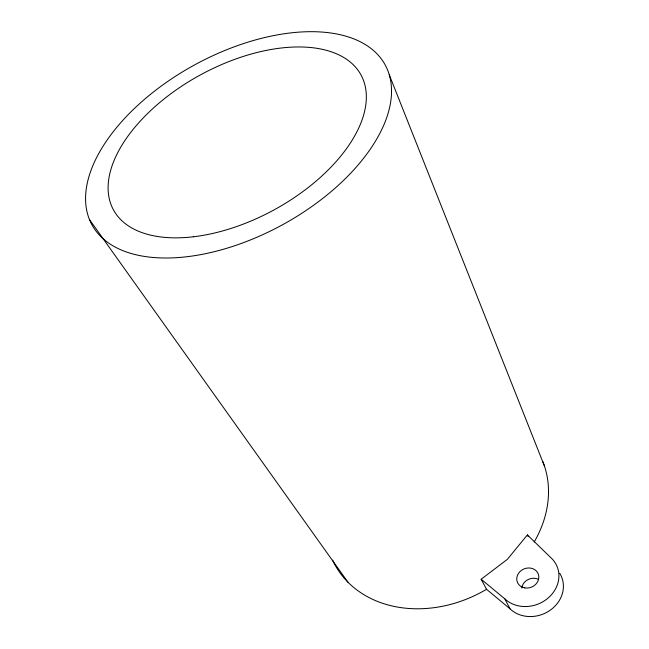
<?xml version="1.0" encoding="UTF-8"?>
<svg xmlns="http://www.w3.org/2000/svg" width="649" height="649" viewBox="0 0 649 649"><rect width="100%" height="100%" fill="white"/><g stroke="black" fill="none" stroke-linecap="round" stroke-linejoin="round"><path stroke-width="0.97" d="M481.144 579.233L504.833 598.857A31.403 27.542 -22.1 0 0 548.867 597.364A31.403 27.542 -22.1 0 0 550.433 557.28L527.394 534.922L507.315 559.389L481.144 579.233L486.547 589.284L510.033 608.851A30.99 27.396 -21.8 0 0 550.441 610.044A30.99 27.396 -21.8 0 0 559.665 573.205M89.343 219.378L347.945 582.185M504.833 598.857L510.033 608.851M527.394 534.922L528.181 536.674M389.278 74.838A167.004 91.233 -28.6 0 1 186.044 256.826A167.004 91.233 -28.6 0 1 140.306 103.021A167.004 91.233 -28.6 0 1 389.278 74.838L544.503 466.193M542.799 461.504A116.236 94.324 -28.6 0 1 534.208 541.98M486.547 589.284A116.236 94.324 -28.6 0 1 332.588 560.144M521.804 588.01A11.082 9.792 -21.8 0 1 538.199 579.241M193.329 236.788A140.963 76.882 -28.6 0 0 364.365 83.023A140.963 76.882 -28.6 0 0 153.975 107.539A140.963 76.882 -28.6 0 0 193.329 236.788M524.814 587.905A11.228 9.84 -22.1 0 0 538.492 574.641A11.228 9.84 -22.1 0 0 520.068 571.509A11.228 9.84 -22.1 0 0 524.814 587.905"/></g></svg>
